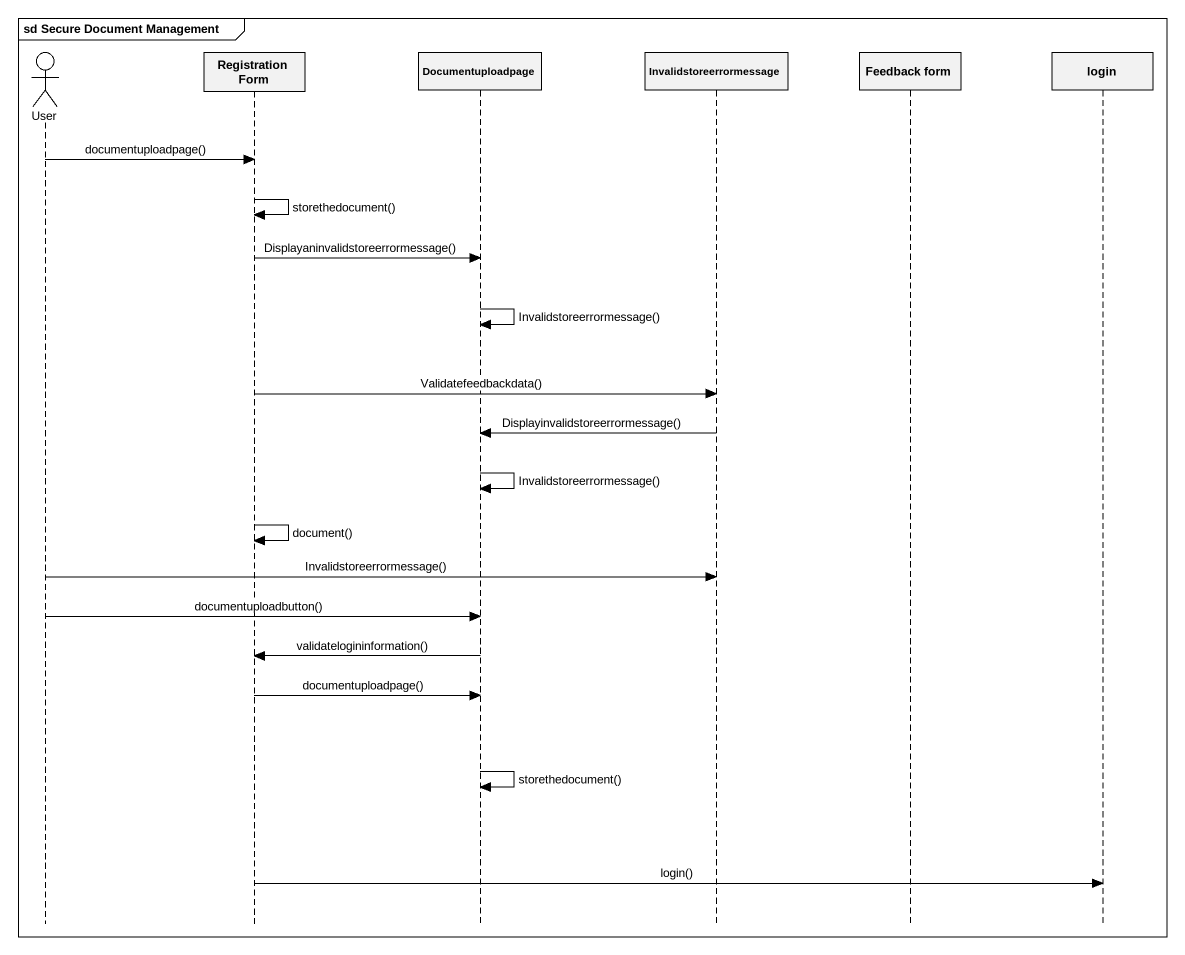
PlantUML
@startuml
mainframe sd Secure Document Management
hide footbox
actor User
participant "Registration Form" as Registration_Form
participant Documentuploadpage
participant Invalidstoreerrormessage
participant "Feedback form" as Feedback_form
participant login

User -> Registration_Form : documentuploadpage()
Registration_Form -> Registration_Form : storethedocument()
Registration_Form -> Documentuploadpage : Displayaninvalidstoreerrormessage()
Documentuploadpage -> Documentuploadpage : Invalidstoreerrormessage()
Registration_Form -> Invalidstoreerrormessage : Validatefeedbackdata()
Invalidstoreerrormessage -> Documentuploadpage : Displayinvalidstoreerrormessage()
Documentuploadpage -> Documentuploadpage : Invalidstoreerrormessage()
Registration_Form -> Registration_Form : document()
User -> Invalidstoreerrormessage : Invalidstoreerrormessage()
User -> Documentuploadpage : documentuploadbutton()
Documentuploadpage -> Registration_Form : validatelogininformation()
Registration_Form -> Documentuploadpage : documentuploadpage()
Documentuploadpage -> Documentuploadpage : storethedocument()
Registration_Form -> login : login()
@enduml
